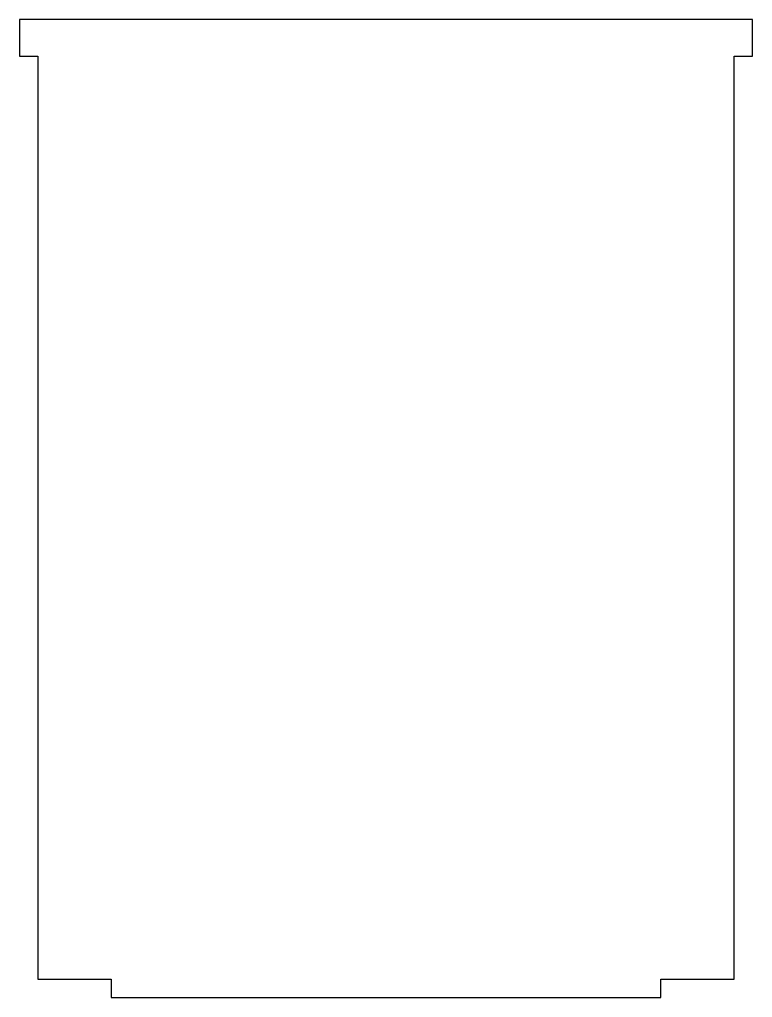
# Model space of a CAD drawing. Extents: x -60 to 60, y 0 to 160.
import ezdxf

# ---------------------------------------------------------------- set-up
doc = ezdxf.new("R2010")
doc.units = 0
doc.layers.add('Calque_1', color=7, linetype='CONTINUOUS')

msp = doc.modelspace()

# ---------------------------------------------------------------- linework, layer by layer
at = {"layer": 'Calque_1', "color": 7}
msp.add_lwpolyline([(-59.999999, 160.00006), (-59.999999, 153.9999), (-57.00018, 153.9999), (-57.00018, 2.999815), (-45.000399, 2.999815), (-45.000399, -0.000004), (44.999802, -0.000004), (44.999802, 2.999815), (56.999582, 2.999815), (56.999582, 153.9999), (59.999391, 153.9999), (59.999391, 160.00006), (56.999582, 160.00006), (-57.00018, 160.00006)], close=True, dxfattribs=at)

doc.saveas('drawing.dxf')
